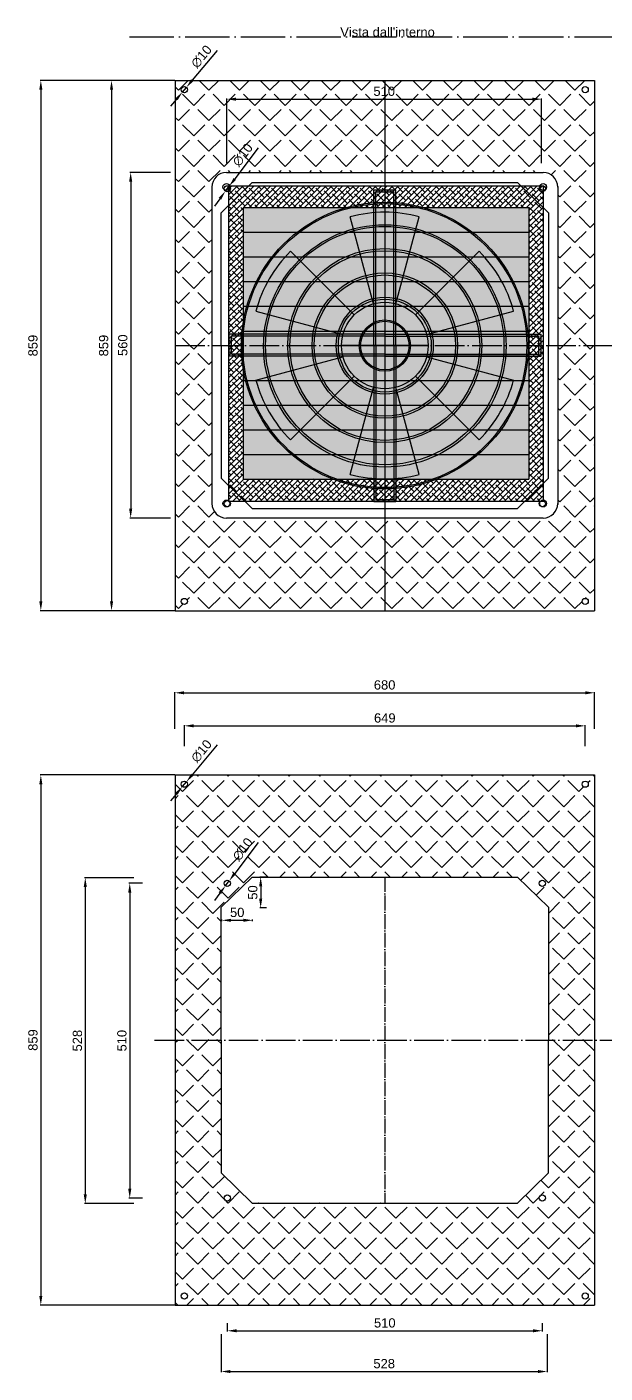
# Model space of a CAD drawing. Header units: millimetres. Extents: x -30 to 4486, y -1164 to 1064.
# Drawn here: x -30 to 907, y -1164 to 1016 of the extents above; entities that cross this region are included whole.
import ezdxf

# ---------------------------------------------------------------- set-up
doc = ezdxf.new("R2010")
doc.units = ezdxf.units.MM
doc.linetypes.add('ACAD_ISO04W100', pattern=[30, 24, -3, 0, -3])
doc.layers.add('serranda', color=10, linetype='Continuous')
doc.layers.add('ventilatore', color=152, linetype='Continuous')
doc.styles.get("Standard").update_dxf_attribs({"font": 'arial.ttf'})
doc.dimstyles.new('ISO-25', dxfattribs={"dimtxt": 15, "dimasz": 15, "dimexe": 1.25, "dimexo": 0.625, "dimgap": 5, "dimtad": 1, "dimdec": 0, "dimtxsty": 'Standard', "dimcen": 2.5, "dimadec": 0, "dimazin": 0, "dimtfac": 1, "dimtdec": 0, "dimtmove": 0, "dimatfit": 3, "dimfxl": 0, "dimarcsym": 0})
pattern_1 = [(45, (0, 0), (-24.6957, 24.6957), [25.4, -9.525]), (135, (0, 0), (-24.6957, -24.6957), [25.4, -9.525])]
pattern_2 = [(45, (-1340, 0), (-24.6957, 24.6957), [25.4, -9.525]), (135, (-1340, 0), (-24.6957, -24.6957), [25.4, -9.525])]

# ---------------------------------------------------------------- blocks, each defined once
blk = doc.blocks.new('*D6')
at = {"layer": 'Defpoints', "color": 0}
for p in [(804, 899.2), (294, 794.6), (804, 794.6)]:
    blk.add_point(p, dxfattribs=at)
at = {"layer": 'serranda', "color": 0, "lineweight": -2}
for p, q in [((294, 795.3), (294, 900.5)), ((309, 899.2), (789, 899.2)), ((804, 795.3), (804, 900.5))]:
    blk.add_line(p, q, dxfattribs=at)
at = {"layer": 'serranda', "color": 0}
for points in [[(309, 901.7), (309, 896.7), (294, 899.2)], [(789, 901.7), (789, 896.7), (804, 899.2)]]:
    blk.add_solid(points, dxfattribs=at)
at = {"layer": 'serranda', "color": 0, "insert": (549, 911.9), "char_height": 15, "attachment_point": 5}
blk.add_mtext('510', dxfattribs=at)
blk = doc.blocks.new('serranda')
at = {"layer": 'serranda'}
h = blk.add_hatch(dxfattribs=at)
h.set_pattern_fill('ANSI38', color=256, scale=2, style=0)
h.set_pattern_definition([(45, (-1890, -500), (-4.490128, 4.490128), []), (135, (-1890, -500), (-13.470384, 4.490128), [15.875, -9.525])])
h.paths.add_polyline_path([(-253, 256.6), (-253, -253.8), (257, -253.8), (257, 256.6)])
h.paths.add_polyline_path([(233.5, 221.6), (233.5, -218.4), (-229.5, -218.4), (-229.5, 221.6)], flags=16)
h = blk.add_hatch(color=256, dxfattribs=at)
h.set_gradient(color1=(250, 17, 5), rotation=270, one_color=1, tint=1)
h.paths.add_polyline_path([(-229.5, 221.6), (-229.5, 181.6), (233.5, 181.6), (233.5, 221.6)])
h = blk.add_hatch(color=256, dxfattribs=at)
h.set_gradient(color1=(250, 17, 5), rotation=270, one_color=1, tint=1)
h.paths.add_polyline_path([(233.5, 181.6), (-229.5, 181.6), (-229.5, 141.6), (233.5, 141.6)])
h = blk.add_hatch(color=256, dxfattribs=at)
h.set_gradient(color1=(250, 17, 5), rotation=270, one_color=1, tint=1)
h.paths.add_polyline_path([(233.5, 141.6), (-229.5, 141.6), (-229.5, 101.6), (233.5, 101.6)])
h = blk.add_hatch(color=256, dxfattribs=at)
h.set_gradient(color1=(250, 17, 5), rotation=270, one_color=1, tint=1)
h.paths.add_polyline_path([(233.5, 101.6), (-229.5, 101.6), (-229.5, 61.6), (233.5, 61.6)])
h = blk.add_hatch(color=256, dxfattribs=at)
h.set_gradient(color1=(250, 17, 5), rotation=270, one_color=1, tint=1)
h.paths.add_polyline_path([(233.5, 61.6), (-229.5, 61.6), (-229.5, 21.6), (233.5, 21.6)])
h = blk.add_hatch(color=256, dxfattribs=at)
h.set_gradient(color1=(250, 17, 5), rotation=270, one_color=1, tint=1)
h.paths.add_polyline_path([(233.5, 21.6), (-229.5, 21.6), (-229.5, -18.4), (233.5, -18.4)])
h = blk.add_hatch(color=256, dxfattribs=at)
h.set_gradient(color1=(250, 17, 5), rotation=270, one_color=1, tint=1)
h.paths.add_polyline_path([(233.5, -18.4), (-229.5, -18.4), (-229.5, -58.4), (233.5, -58.4)])
h = blk.add_hatch(color=256, dxfattribs=at)
h.set_gradient(color1=(250, 17, 5), rotation=270, one_color=1, tint=1)
h.paths.add_polyline_path([(233.5, -58.4), (-229.5, -58.4), (-229.5, -98.4), (233.5, -98.4)])
h = blk.add_hatch(color=256, dxfattribs=at)
h.set_gradient(color1=(250, 17, 5), rotation=270, one_color=1, tint=1)
h.paths.add_polyline_path([(233.5, -98.4), (-229.5, -98.4), (-229.5, -138.4), (233.5, -138.4)])
h = blk.add_hatch(color=256, dxfattribs=at)
h.set_gradient(color1=(250, 17, 5), rotation=270, one_color=1, tint=1)
h.paths.add_polyline_path([(233.5, -138.4), (-229.5, -138.4), (-229.5, -178.4), (233.5, -178.4)])
h = blk.add_hatch(color=256, dxfattribs=at)
h.set_gradient(color1=(250, 17, 5), rotation=270, one_color=1, tint=1)
h.paths.add_polyline_path([(233.5, -178.4), (-229.5, -178.4), (-229.5, -218.4), (233.5, -218.4)])
for p, q in [((-253, 256.6), (-253, -253.8)), ((-253, 256.6), (257, 256.6)), ((257, -253.8), (257, 256.6)), ((-229.5, 221.6), (-229.5, -218.4)), ((-229.5, 221.6), (233.5, 221.6)), ((233.5, 221.6), (233.5, -218.4)), ((-229.5, 181.6), (233.5, 181.6)), ((-229.5, 141.6), (233.5, 141.6)), ((-229.5, 101.6), (233.5, 101.6)), ((-229.5, 61.6), (233.5, 61.6)), ((-229.5, 21.6), (233.5, 21.6)), ((-229.5, -18.4), (233.5, -18.4)), ((-229.5, -58.4), (233.5, -58.4)), ((-229.5, -98.4), (233.5, -98.4)), ((-229.5, -138.4), (233.5, -138.4)), ((-229.5, -178.4), (233.5, -178.4)), ((-229.5, -218.4), (233.5, -218.4)), ((-253, -253.8), (257, -253.8))]:
    blk.add_line(p, q, dxfattribs=at)
blk = doc.blocks.new('*D14')
at = {"layer": 'Defpoints', "color": 0}
for p in [(203.6, 780.6), (138.5, 220.6), (203.6, 220.6)]:
    blk.add_point(p, dxfattribs=at)
at = {"layer": 'ventilatore', "color": 0, "lineweight": -2}
for p, q in [((203, 780.6), (137.2, 780.6)), ((138.5, 765.6), (138.5, 235.6)), ((203, 220.6), (137.2, 220.6))]:
    blk.add_line(p, q, dxfattribs=at)
at = {"layer": 'ventilatore', "color": 0}
for points in [[(136, 765.6), (141, 765.6), (138.5, 780.6)], [(136, 235.6), (141, 235.6), (138.5, 220.6)]]:
    blk.add_solid(points, dxfattribs=at)
at = {"layer": 'ventilatore', "color": 0, "insert": (125.8, 500.6), "char_height": 15, "attachment_point": 5, "rotation": 90}
blk.add_mtext('560', dxfattribs=at)
blk = doc.blocks.new('ventilatore 45T')
for points in [[(18, 252.4), (-18, 252.4), (-18, 0), (-14.6, 0), (-14.6, 0.6), (-14.6, 249.1), (14.6, 249.1), (14.6, 0), (18, 0), (18, 0.6)], [(-232.2, 0), (-230, 0, -1), (230, 0), (232.2, 0, 1)], [(-251.9, 18.5), (-251.9, -17.4), (0.6, -17.4), (0.6, -14), (0, -14), (-248.5, -14), (-248.5, 15.1), (0.6, 15.1), (0.6, 18.5), (0, 18.5)], [(0.6, 18.5), (0.6, 15.1), (249.6, 15.1), (249.6, -14), (0.6, -14), (0.6, -17.4), (253, -17.4), (253, 18.5)], [(232.2, 0), (230, 0, -1), (-230, 0), (-232.2, 0, 1)], [(-193, 0), (-196.3, 0, 0.000714), (-196.3, -0.6, 1), (196.3, -0.6, 0.000714), (196.3, 0), (193, 0, -1)], [(157.1, 0), (153.7, 0, -1), (-153.7, 0), (-157.1, 0, 1)], [(18, 0), (14.6, 0), (14.6, -249.1), (-14.6, -249.1), (-14.6, 0), (-18, 0), (-18, -252.4), (18, -252.4)]]:
    blk.add_hatch(color=256).paths.add_polyline_path(points)
h = blk.add_hatch(color=256)
h.set_gradient(color1=(71, 107, 184), one_color=1, tint=1)
h.paths.add_polyline_path([(-18.1, 67.7, -0.131652), (18.1, 67.7), (55.9, 208.6, 0.131652), (-55.9, 208.6)])
h = blk.add_hatch(color=256)
h.paths.add_polyline_path([(-196.3, 0), (-193, 0, -1), (193, 0), (196.3, 0, 0.997147)])
h.paths.add_polyline_path([(-117.8, 0), (-114.4, 0, -1), (114.4, 0), (117.8, 0, 1)], flags=16)
h.paths.add_polyline_path([(-78.5, 0), (-75.2, 0, -1), (75.2, 0), (78.5, 0, 1)], flags=16)
h.paths.add_polyline_path([(-41.5, 0), (-39.3, 0, -1), (39.3, 0), (41.5, 0, 1)], flags=0)
h = blk.add_hatch(color=256)
h.set_gradient(color1=(71, 107, 184), one_color=1, tint=1)
h.paths.add_polyline_path([(-152.7, 152.7, 0.131652), (-208.6, 55.9), (-67.7, 18.1, -0.131652), (-49.6, 49.6)])
h = blk.add_hatch(color=256)
h.paths.add_polyline_path([(-157.1, 0), (-153.7, 0, -1), (153.7, 0), (157.1, 0, 1)], flags=17)
h.paths.add_polyline_path([(-117.8, 0), (-114.4, 0, -1), (114.4, 0), (117.8, 0, 1)], flags=16)
h.paths.add_polyline_path([(-78.5, 0), (-75.2, 0, -1), (75.2, 0), (78.5, 0, 1)], flags=16)
h.paths.add_polyline_path([(-41.5, 0), (-39.3, 0, -1), (39.3, 0), (41.5, 0, 1)], flags=0)
h = blk.add_hatch(color=256)
h.set_gradient(color1=(71, 107, 184), one_color=1, tint=1)
h.paths.add_polyline_path([(208.6, 55.9, 0.131652), (152.7, 152.7), (49.6, 49.6, -0.131652), (67.7, 18.1)])
h = blk.add_hatch(color=256)
h.set_gradient(color1=(71, 107, 184), one_color=1, tint=1, name='INVSPHERICAL')
h.paths.add_polyline_path([(70.1, 0, 1), (-70.1, 0, 1)])
h = blk.add_hatch(color=256)
h.set_gradient(color1=(71, 107, 184), one_color=1, tint=1)
h.paths.add_polyline_path([(-49.6, -49.6, -0.131652), (-67.7, -18.1), (-208.6, -55.9, 0.131652), (-152.7, -152.7)])
h = blk.add_hatch(color=256)
h.paths.add_polyline_path([(41.5, 0), (39.3, 0, -1), (-39.3, 0), (-41.5, 0, 1)], flags=16)
h.paths.add_polyline_path([(117.8, 0), (114.4, 0, -1), (-114.4, 0), (-117.8, 0, 1)])
h = blk.add_hatch(color=256)
h.paths.add_polyline_path([(41.5, 0), (39.3, 0, -1), (-39.3, 0), (-41.5, 0, 1)], flags=16)
h.paths.add_polyline_path([(78.5, 0), (75.2, 0, -1), (-75.2, 0), (-78.5, 0, 1)], flags=17)
h = blk.add_hatch(color=256)
h.set_gradient(color1=(71, 107, 184), one_color=1, tint=1)
h.paths.add_polyline_path([(67.7, -18.1, -0.131652), (49.6, -49.6), (152.7, -152.7, 0.131652), (208.6, -55.9)])
h = blk.add_hatch(color=256)
h.set_gradient(color1=(71, 107, 184), one_color=1, tint=1)
h.paths.add_polyline_path([(-55.9, -208.6, 0.131652), (55.9, -208.6), (18.1, -67.7, -0.131652), (-18.1, -67.7)])
for p, q in [((-256.4, 280.6), (256.5, 280.6)), ((-280, 257.6), (-280, -257.6)), ((-18, -0.6), (-18, 252.4)), ((-18, 252.4), (18, 252.4)), ((-14.6, 249.1), (14.6, 249.1)), ((-14.6, -0.6), (-14.6, 249.1)), ((14.6, -0.6), (14.6, 249.1)), ((18, -0.6), (18, 252.4)), ((280, 257.6), (280, -257.6)), ((-18.1, 67.7), (-55.9, 208.6)), ((18.1, 67.7), (55.9, 208.6)), ((-49.6, 49.6), (-152.7, 152.7)), ((49.6, 49.6), (152.7, 152.7)), ((0, 70.1), (0, -70.1)), ((-208.6, 55.9), (-67.7, 18.1)), ((67.7, 18.1), (208.6, 55.9)), ((1.1, 18.5), (-251.9, 18.5)), ((-251.9, -17.4), (-251.9, 18.5)), ((1.1, 15.1), (-248.5, 15.1)), ((-248.5, -14), (-248.5, 15.1)), ((70.1, 0), (-70.1, 0)), ((-18, 0.6), (-18, -252.4)), ((-14.6, 0.6), (-14.6, -249.1)), ((0, 18.5), (253, 18.5)), ((0, 15.1), (249.6, 15.1)), ((14.6, 0.6), (14.6, -249.1)), ((18, 0.6), (18, -252.4)), ((249.6, -14), (249.6, 15.1)), ((253, -17.4), (253, 18.5)), ((1.1, -17.4), (-251.9, -17.4)), ((1.1, -14), (-248.5, -14)), ((-208.6, -55.9), (-67.7, -18.1)), ((0, -14), (249.6, -14)), ((0, -17.4), (253, -17.4)), ((67.7, -18.1), (208.6, -55.9)), ((-152.7, -152.7), (-49.6, -49.6)), ((152.7, -152.7), (49.6, -49.6)), ((-55.9, -208.6), (-18.1, -67.7)), ((55.9, -208.6), (18.1, -67.7)), ((-18, -252.4), (18, -252.4)), ((-14.6, -249.1), (14.6, -249.1)), ((256.5, -279.4), (-256.4, -279.4))]:
    blk.add_line(p, q)
for centre, radius in [((-256.4, 256.9), 5.61), ((256.4, 256.9), 5.61), ((0, 0), 232.2), ((0, 0), 230), ((0, -0.6), 196.3), ((0, 0), 193), ((0, 0), 157.1), ((0, 0), 153.7), ((0, 0), 117.8), ((0, 0), 114.4), ((0, 0), 78.5), ((0, 0), 75.2), ((0, 0), 70.1), ((0, 0), 41.5), ((0, 0), 39.3), ((-256.4, -255.8), 5.61), ((256.4, -255.8), 5.61)]:
    blk.add_circle(centre, radius)
for centre, radius, start, end in [((-256.4, 256.9), 23.6, 90, 180), ((256.4, 256.9), 23.6, 0, 90), ((0, 0), 216, 75, 105), ((0, 0), 216, 135, 165), ((0, 0), 216, 15, 45), ((0, 0), 216, 195, 225), ((0, 0), 216, 315, 345), ((0, 0), 216, 255, 285), ((-256.4, -255.8), 23.6, 180, 270), ((256.4, -255.8), 23.6, 270, 0)]:
    blk.add_arc(centre, radius, start, end)
at = {"layer": 'ventilatore'}
for p, q in [((0, 62.5), (0, -62.5)), ((-62.5, 0), (62.5, 0))]:
    blk.add_line(p, q, dxfattribs=at)
blk.add_circle((0, 0), 230, dxfattribs=at)
blk.add_circle((0, 0), 230, dxfattribs=at)
blk = doc.blocks.new('*D16')
at = {"layer": 'Defpoints', "color": 0}
for p in [(168.5, 929.5), (107.5, 70.5), (168.5, 70.5)]:
    blk.add_point(p, dxfattribs=at)
at = {"layer": 'ventilatore', "color": 0, "lineweight": -2}
for p, q in [((167.9, 929.5), (106.2, 929.5)), ((107.5, 914.5), (107.5, 85.5)), ((167.9, 70.5), (106.2, 70.5))]:
    blk.add_line(p, q, dxfattribs=at)
at = {"layer": 'ventilatore', "color": 0}
for points in [[(105, 914.5), (110, 914.5), (107.5, 929.5)], [(105, 85.5), (110, 85.5), (107.5, 70.5)]]:
    blk.add_solid(points, dxfattribs=at)
at = {"layer": 'ventilatore', "color": 0, "insert": (94.8, 500), "char_height": 15, "attachment_point": 5, "rotation": 90}
blk.add_mtext('859', dxfattribs=at)
blk = doc.blocks.new('*D21')
at = {"color": 0, "lineweight": -2}
for p, q in [((209.9, -195.5), (-8.3, -195.5)), ((-7, -210.5), (-7, -1039.5)), ((209.9, -1054.5), (-8.3, -1054.5))]:
    blk.add_line(p, q, dxfattribs=at)
at = {"color": 0}
for points in [[(-9.5, -210.5), (-4.5, -210.5), (-7, -195.5)], [(-9.5, -1039.5), (-4.5, -1039.5), (-7, -1054.5)]]:
    blk.add_solid(points, dxfattribs=at)
at = {"layer": 'Defpoints', "color": 0}
for p in [(210.5, -195.5), (-7, -1054.5), (210.5, -1054.5)]:
    blk.add_point(p, dxfattribs=at)
at = {"color": 0, "insert": (-19.7, -625), "char_height": 15, "attachment_point": 5, "rotation": 90}
blk.add_mtext('859', dxfattribs=at)
blk = doc.blocks.new('*D22')
at = {"color": 0, "lineweight": -2}
for p, q in [((209.9, -120.9), (209.9, -61.2)), ((224.9, -62.5), (874.5, -62.5)), ((889.5, -120.9), (889.5, -61.2))]:
    blk.add_line(p, q, dxfattribs=at)
at = {"color": 0}
for points in [[(224.9, -60), (224.9, -65), (209.9, -62.5)], [(874.5, -60), (874.5, -65), (889.5, -62.5)]]:
    blk.add_solid(points, dxfattribs=at)
at = {"layer": 'Defpoints', "color": 0}
for p in [(889.5, -62.5), (209.9, -121.5), (889.5, -121.5)]:
    blk.add_point(p, dxfattribs=at)
at = {"color": 0, "insert": (549.7, -49.8), "char_height": 15, "attachment_point": 5}
blk.add_mtext('680', dxfattribs=at)
blk = doc.blocks.new('*D23')
at = {"color": 0, "lineweight": -2}
for p, q in [((278.4, -146.8), (238.3, -195.1)), ((222.3, -214.3), (228.7, -206.7)), ((212.7, -225.9), (203.1, -237.4))]:
    blk.add_line(p, q, dxfattribs=at)
at = {"color": 0}
for points in [[(236.4, -193.5), (240.2, -196.7), (228.7, -206.7)], [(210.8, -224.3), (214.6, -227.5), (222.3, -214.3)]]:
    blk.add_solid(points, dxfattribs=at)
at = {"layer": 'Defpoints', "color": 0}
for p in [(222.3, -214.3), (228.7, -206.7)]:
    blk.add_point(p, dxfattribs=at)
at = {"color": 0, "insert": (253.1, -156.9), "char_height": 15, "attachment_point": 5, "rotation": 50.2812}
blk.add_mtext('∅10', dxfattribs=at)
blk = doc.blocks.new('*D28')
at = {"color": 0, "lineweight": -2}
for p, q in [((344.7, -304.8), (307, -355)), ((292, -375), (298, -367)), ((283, -387), (274, -399))]:
    blk.add_line(p, q, dxfattribs=at)
at = {"color": 0}
for points in [[(305, -353.5), (309, -356.5), (298, -367)], [(281, -385.5), (285, -388.5), (292, -375)]]:
    blk.add_solid(points, dxfattribs=at)
at = {"layer": 'Defpoints', "color": 0}
for p in [(298, -367), (292, -375)]:
    blk.add_point(p, dxfattribs=at)
at = {"color": 0, "insert": (319.9, -316.1), "char_height": 15, "attachment_point": 5, "rotation": 53.1301}
blk.add_mtext('∅10', dxfattribs=at)
blk = doc.blocks.new('*D29')
at = {"color": 0, "lineweight": -2}
for p, q in [((295, -1083.6), (295, -1097.2)), ((805, -1083.6), (805, -1097.2)), ((310, -1096), (790, -1096))]:
    blk.add_line(p, q, dxfattribs=at)
at = {"color": 0}
for points in [[(310, -1093.5), (310, -1098.5), (295, -1096)], [(790, -1093.5), (790, -1098.5), (805, -1096)]]:
    blk.add_solid(points, dxfattribs=at)
at = {"layer": 'Defpoints', "color": 0}
for p in [(295, -1083), (805, -1083), (805, -1096)]:
    blk.add_point(p, dxfattribs=at)
at = {"color": 0, "insert": (550, -1083.3), "char_height": 15, "attachment_point": 5}
blk.add_mtext('510', dxfattribs=at)
blk = doc.blocks.new('*D30')
at = {"color": 0, "lineweight": -2}
for p, q in [((157.4, -371), (135.7, -371)), ((137, -386), (137, -866)), ((157.4, -881), (135.7, -881))]:
    blk.add_line(p, q, dxfattribs=at)
at = {"color": 0}
for points in [[(134.5, -386), (139.5, -386), (137, -371)], [(134.5, -866), (139.5, -866), (137, -881)]]:
    blk.add_solid(points, dxfattribs=at)
at = {"layer": 'Defpoints', "color": 0}
for p in [(158, -371), (137, -881), (158, -881)]:
    blk.add_point(p, dxfattribs=at)
at = {"color": 0, "insert": (124.3, -626), "char_height": 15, "attachment_point": 5, "rotation": 90}
blk.add_mtext('510', dxfattribs=at)
blk = doc.blocks.new('*D31')
at = {"color": 0, "lineweight": -2}
for p, q in [((143.4, -362), (63.8, -362)), ((65, -377), (65, -875)), ((143.4, -890), (63.8, -890))]:
    blk.add_line(p, q, dxfattribs=at)
at = {"color": 0}
for points in [[(62.5, -377), (67.5, -377), (65, -362)], [(62.5, -875), (67.5, -875), (65, -890)]]:
    blk.add_solid(points, dxfattribs=at)
at = {"layer": 'Defpoints', "color": 0}
for p in [(144, -362), (65, -890), (144, -890)]:
    blk.add_point(p, dxfattribs=at)
at = {"color": 0, "insert": (52.3, -626), "char_height": 15, "attachment_point": 5, "rotation": 90}
blk.add_mtext('528', dxfattribs=at)
blk = doc.blocks.new('*D32')
at = {"color": 0, "lineweight": -2}
for p, q in [((285, -1101.6), (285, -1163.2)), ((813, -1101.6), (813, -1163.2)), ((300, -1162), (798, -1162))]:
    blk.add_line(p, q, dxfattribs=at)
at = {"color": 0}
for points in [[(300, -1159.5), (300, -1164.5), (285, -1162)], [(798, -1159.5), (798, -1164.5), (813, -1162)]]:
    blk.add_solid(points, dxfattribs=at)
at = {"layer": 'Defpoints', "color": 0}
for p in [(285, -1101), (813, -1101), (813, -1162)]:
    blk.add_point(p, dxfattribs=at)
at = {"color": 0, "insert": (549, -1149.3), "char_height": 15, "attachment_point": 5}
blk.add_mtext('528', dxfattribs=at)
blk = doc.blocks.new('*D33')
at = {"color": 0, "lineweight": -2}
for p, q in [((225.5, -148.9), (225.5, -114.8)), ((240.5, -116), (859.5, -116)), ((874.5, -148.9), (874.5, -114.8))]:
    blk.add_line(p, q, dxfattribs=at)
at = {"color": 0}
for points in [[(240.5, -113.5), (240.5, -118.5), (225.5, -116)], [(859.5, -113.5), (859.5, -118.5), (874.5, -116)]]:
    blk.add_solid(points, dxfattribs=at)
at = {"layer": 'Defpoints', "color": 0}
for p in [(874.5, -116), (225.5, -149.5), (874.5, -149.5)]:
    blk.add_point(p, dxfattribs=at)
at = {"color": 0, "insert": (550, -103.3), "char_height": 15, "attachment_point": 5}
blk.add_mtext('649', dxfattribs=at)
blk = doc.blocks.new('*D34')
at = {"color": 0, "lineweight": -2}
for p, q in [((209.9, 929.5), (-8.3, 929.5)), ((-7, 914.5), (-7, 85.5)), ((209.9, 70.5), (-8.3, 70.5))]:
    blk.add_line(p, q, dxfattribs=at)
at = {"color": 0}
for points in [[(-9.5, 914.5), (-4.5, 914.5), (-7, 929.5)], [(-9.5, 85.5), (-4.5, 85.5), (-7, 70.5)]]:
    blk.add_solid(points, dxfattribs=at)
at = {"layer": 'Defpoints', "color": 0}
for p in [(210.5, 929.5), (-7, 70.5), (210.5, 70.5)]:
    blk.add_point(p, dxfattribs=at)
at = {"color": 0, "insert": (-19.7, 500), "char_height": 15, "attachment_point": 5, "rotation": 90}
blk.add_mtext('859', dxfattribs=at)
blk = doc.blocks.new('*D35')
at = {"color": 0, "lineweight": -2}
for p, q in [((278.4, 978.2), (238.3, 929.9)), ((222.3, 910.7), (228.7, 918.3)), ((212.7, 899.1), (203.1, 887.6))]:
    blk.add_line(p, q, dxfattribs=at)
at = {"color": 0}
for points in [[(236.4, 931.5), (240.2, 928.3), (228.7, 918.3)], [(210.8, 900.7), (214.6, 897.5), (222.3, 910.7)]]:
    blk.add_solid(points, dxfattribs=at)
at = {"layer": 'Defpoints', "color": 0}
for p in [(228.7, 918.3), (222.3, 910.7)]:
    blk.add_point(p, dxfattribs=at)
at = {"color": 0, "insert": (253.1, 968.1), "char_height": 15, "attachment_point": 5, "rotation": 50.2812}
blk.add_mtext('∅10', dxfattribs=at)
blk = doc.blocks.new('*D36')
at = {"color": 0, "lineweight": -2}
for p, q in [((344.7, 820.2), (307, 770)), ((292, 750), (298, 758)), ((283, 738), (274, 726))]:
    blk.add_line(p, q, dxfattribs=at)
at = {"color": 0}
for points in [[(305, 771.5), (309, 768.5), (298, 758)], [(281, 739.5), (285, 736.5), (292, 750)]]:
    blk.add_solid(points, dxfattribs=at)
at = {"layer": 'Defpoints', "color": 0}
for p in [(292, 750), (298, 758)]:
    blk.add_point(p, dxfattribs=at)
at = {"color": 0, "insert": (319.9, 808.9), "char_height": 15, "attachment_point": 5, "rotation": 53.1301}
blk.add_mtext('∅10', dxfattribs=at)
blk = doc.blocks.new('*D39')
at = {"color": 0, "lineweight": -2}
for p, q in [((358.4, -361), (347.8, -361)), ((349, -376), (349, -396)), ((358.4, -411), (347.8, -411))]:
    blk.add_line(p, q, dxfattribs=at)
at = {"color": 0}
for points in [[(346.5, -376), (351.5, -376), (349, -361)], [(346.5, -396), (351.5, -396), (349, -411)]]:
    blk.add_solid(points, dxfattribs=at)
at = {"layer": 'Defpoints', "color": 0}
for p in [(359, -361), (349, -411), (359, -411)]:
    blk.add_point(p, dxfattribs=at)
at = {"color": 0, "insert": (336.3, -386), "char_height": 15, "attachment_point": 5, "rotation": 90}
blk.add_mtext('50', dxfattribs=at)
blk = doc.blocks.new('*D40')
at = {"color": 0, "lineweight": -2}
for p, q in [((286, -432.4), (286, -429.8)), ((301, -431), (321, -431)), ((336, -432.4), (336, -429.8))]:
    blk.add_line(p, q, dxfattribs=at)
at = {"color": 0}
for points in [[(301, -428.5), (301, -433.5), (286, -431)], [(321, -428.5), (321, -433.5), (336, -431)]]:
    blk.add_solid(points, dxfattribs=at)
at = {"layer": 'Defpoints', "color": 0}
for p in [(286, -433), (336, -431), (336, -433)]:
    blk.add_point(p, dxfattribs=at)
at = {"color": 0, "insert": (311, -418.3), "char_height": 15, "attachment_point": 5}
blk.add_mtext('50', dxfattribs=at)

msp = doc.modelspace()

# ---------------------------------------------------------------- hatches: boundary and pattern name
h = msp.add_hatch()
h.set_pattern_fill('ANGLE', color=256, scale=5, angle=45, style=0)
h.set_pattern_definition(pattern_2)
h.paths.add_polyline_path([(889.5, 929.5), (210.5, 929.5), (210.5, 500), (270, 500), (270, 756.9, -0.414214), (293.6, 780.6), (806.4, 780.6, -0.407981), (830, 757.4), (830, 500), (889.5, 500)])
h.paths.add_polyline_path([(869.5, 914.5, -1), (879.5, 914.5, -1)], flags=16)
h.paths.add_polyline_path([(220.5, 914.5, -1), (230.5, 914.5, -1)], flags=16)
h = msp.add_hatch()
h.set_pattern_fill('ANGLE', color=256, scale=5, angle=45, style=0)
h.set_pattern_definition(pattern_2)
h.paths.add_polyline_path([(889.5, 500), (830, 500), (830, 244.7, -0.420474), (806.4, 220.6), (293.6, 220.6, -0.414214), (270, 244.2), (270, 242.4), (270, 500), (210.5, 500), (210.5, 70.5), (889.5, 70.5)])
h.paths.add_polyline_path([(879.5, 85.5, -1), (869.5, 85.5, -1)], flags=16)
h.paths.add_polyline_path([(220.5, 85.5, -1), (230.5, 85.5, -1)], flags=16)
h = msp.add_hatch()
h.set_pattern_fill('ANGLE', color=256, scale=5, angle=45, style=0)
h.set_pattern_definition(pattern_1)
h.paths.add_polyline_path([(889.5, -195.5), (210.5, -195.5), (210.5, -625), (285, -625), (285, -410), (335, -361), (765, -361), (815, -410), (815, -625), (889.5, -625)])
h.paths.add_polyline_path([(300, -371, -1), (290, -371, -1)], flags=16)
h.paths.add_polyline_path([(220.5, -210.5, -1), (230.5, -210.5, -1)], flags=16)
h.paths.add_polyline_path([(810, -371, -1), (800, -371, -1)], flags=16)
h.paths.add_polyline_path([(869.5, -210.5, -1), (879.5, -210.5, -1)], flags=16)
h.paths.add_polyline_path([(318.3, -344.2), (346.6, -306.5), (321.8, -288), (293.6, -325.7)], flags=24)
h = msp.add_hatch()
h.set_pattern_fill('ANGLE', color=256, scale=5, angle=45, style=0)
h.set_pattern_definition(pattern_1)
h.paths.add_polyline_path([(889.5, -625), (815, -625), (815, -840), (765, -889), (335, -889), (285, -840), (285, -625), (210.5, -625), (210.5, -1054.5), (889.5, -1054.5)])
h.paths.add_polyline_path([(800, -881, -1), (810, -881, -1)], flags=16)
h.paths.add_polyline_path([(879.5, -1039.5, -1), (869.5, -1039.5, -1)], flags=16)
h.paths.add_polyline_path([(290, -881, -1), (300, -881, -1)], flags=16)
h.paths.add_polyline_path([(230.5, -1039.5, -1), (220.5, -1039.5, -1)], flags=16)
at = {"layer": 'serranda'}
h = msp.add_hatch(color=256, dxfattribs=at)
h.set_gradient(color1=(237, 58, 18), one_color=1, tint=1, name='HEMISPHERICAL')
h.paths.add_polyline_path([(783.5, 683.6), (783.5, 723.6), (320.5, 723.6), (320.5, 683.6)])
h = msp.add_hatch(color=256, dxfattribs=at)
h.set_gradient(color1=(237, 58, 18), one_color=1, tint=1, name='HEMISPHERICAL')
h.paths.add_polyline_path([(320.5, 323.6), (320.5, 283.6), (783.5, 283.6), (783.5, 323.6)])

# ---------------------------------------------------------------- linework, layer by layer
at = {"linetype": 'ACAD_ISO04W100', "ltscale": 3}
msp.add_line((136.5, 1000), (2167.5, 1000), dxfattribs=at)
for p, q in [((210.5, 929.5), (210.5, 70.5)), ((210.5, 929.5), (889.5, 929.5)), ((550, 929.5), (550, 70.5)), ((889.5, 929.5), (889.5, 70.5)), ((335, 764), (285, 715)), ((335, 764), (765, 764)), ((765, 764), (815, 715)), ((285, 500), (285, 715)), ((815, 715), (815, 500)), ((285, 500), (285, 285)), ((815, 285), (815, 500)), ((335, 236), (285, 285)), ((765, 236), (815, 285)), ((335, 236), (765, 236)), ((210.5, 70.5), (889.5, 70.5)), ((210.5, -195.5), (210.5, -1054.5)), ((210.5, -195.5), (889.5, -195.5)), ((889.5, -195.5), (889.5, -1054.5)), ((335, -361), (285, -410)), ((335, -361), (765, -361)), ((765, -361), (815, -410)), ((285, -625), (285, -410)), ((815, -410), (815, -625)), ((285, -625), (285, -840)), ((815, -840), (815, -625)), ((335, -889), (285, -840)), ((765, -889), (815, -840)), ((335, -889), (765, -889)), ((210.5, -1054.5), (889.5, -1054.5))]:
    msp.add_line(p, q)
at = {"linetype": 'ACAD_ISO04W100', "ltscale": 2}
for p, q in [((210.5, 500), (2364.9, 500)), ((177, -625), (4450.9, -625))]:
    msp.add_line(p, q, dxfattribs=at)
at = {"linetype": 'ACAD_ISO04W100'}
msp.add_line((550, -361), (550, -889), dxfattribs=at)
for centre in [(225.5, 914.5), (874.5, 914.5), (295, 754), (805, 754), (295, 244), (805, 244), (225.5, 85.5), (874.5, 85.5), (225.5, -210.5), (874.5, -210.5), (295, -371), (805, -371), (295, -881), (805, -881), (225.5, -1039.5), (874.5, -1039.5)]:
    msp.add_circle(centre, 5)

# ---------------------------------------------------------------- block references
at = {"layer": 'serranda'}
msp.add_blockref('serranda', (550, 502), dxfattribs=at)
at = {"layer": 'ventilatore'}
msp.add_blockref('ventilatore 45T', (550, 500), dxfattribs=at)

# ---------------------------------------------------------------- texts
msp.add_text("Vista dall'interno", height=15).set_placement((477.9, 1000.4))

# ---------------------------------------------------------------- dimensions: what is measured, and where the dimension line sits
for p1, p2, picture, middle in [((222.3, 910.7), (228.7, 918.3), '*D35', (253.1, 968.1)), ((292, 750), (298, 758), '*D36', (319.9, 808.9)), ((222.3, -214.3), (228.7, -206.7), '*D23', (253.1, -156.9)), ((292, -375), (298, -367), '*D28', (319.9, -316.1))]:
    dim = msp.add_diameter_dim_2p(p1=p1, p2=p2, dimstyle='ISO-25')
    dim.commit()
    dim.dimension.update_dxf_attribs({"geometry": picture, "text_midpoint": middle})
for base, p1, p2, picture, middle in [((-7, 70.5), (210.5, 929.5), (210.5, 70.5), '*D34', (-19.7, 500)), ((-7, -1054.5), (210.5, -195.5), (210.5, -1054.5), '*D21', (-19.7, -625)), ((65, -890), (144, -362), (144, -890), '*D31', (52.3, -626)), ((349, -411), (359, -361), (359, -411), '*D39', (336.3, -386)), ((137, -881), (158, -371), (158, -881), '*D30', (124.3, -626))]:
    dim = msp.add_linear_dim(base=base, p1=p1, p2=p2, angle=90, dimstyle='ISO-25')
    dim.commit()
    dim.dimension.update_dxf_attribs({"geometry": picture, "text_midpoint": middle})
dim = msp.add_linear_dim(base=(889.5, -62.5), p1=(209.9, -121.5), p2=(889.5, -121.5), dimstyle='ISO-25', override={"dimdec": 0})
dim.commit()
dim.dimension.update_dxf_attribs({"geometry": '*D22', "text_midpoint": (549.7, -49.8)})
for base, p1, p2, picture, middle in [((874.5, -116), (225.5, -149.5), (874.5, -149.5), '*D33', (550, -103.3)), ((336, -431), (286, -433), (336, -433), '*D40', (311, -418.3)), ((805, -1096), (295, -1083), (805, -1083), '*D29', (550, -1083.3)), ((813, -1162), (285, -1101), (813, -1101), '*D32', (549, -1149.3))]:
    dim = msp.add_linear_dim(base=base, p1=p1, p2=p2, dimstyle='ISO-25')
    dim.commit()
    dim.dimension.update_dxf_attribs({"geometry": picture, "text_midpoint": middle})
at = {"layer": 'serranda'}
dim = msp.add_linear_dim(base=(804, 899.2), p1=(294, 794.6), p2=(804, 794.6), dimstyle='ISO-25', dxfattribs=at)
dim.commit()
dim.dimension.update_dxf_attribs({"geometry": '*D6', "text_midpoint": (549, 911.9)})
at = {"layer": 'ventilatore'}
for base, p1, p2, picture, middle in [((107.5, 70.5), (168.5, 929.5), (168.5, 70.5), '*D16', (94.8, 500)), ((138.5, 220.6), (203.6, 780.6), (203.6, 220.6), '*D14', (125.8, 500.6))]:
    dim = msp.add_linear_dim(base=base, p1=p1, p2=p2, angle=90, dimstyle='ISO-25', dxfattribs=at)
    dim.commit()
    dim.dimension.update_dxf_attribs({"geometry": picture, "text_midpoint": middle})

doc.saveas('drawing.dxf')
